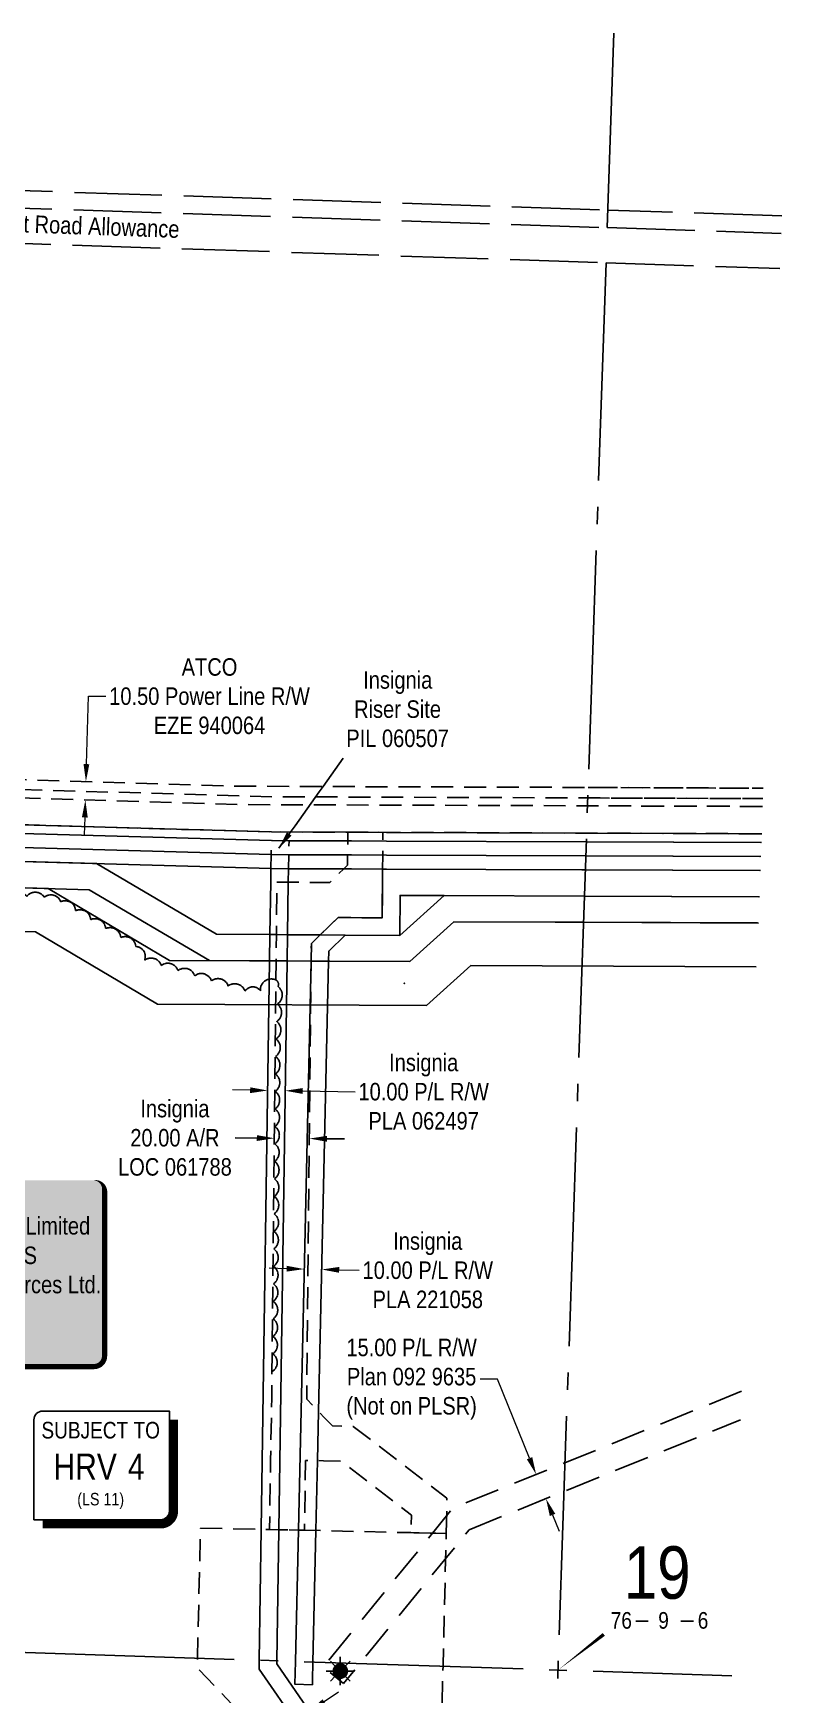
# Model space of a CAD drawing. Extents: x 347027 to 352250, y 6156875 to 6165050.
# Drawn here: x 349520 to 349947, y 6164071 to 6165020 of the extents above; entities that cross this region are included whole.
import ezdxf
from ezdxf.enums import TextEntityAlignment as Align

# ---------------------------------------------------------------- set-up
doc = ezdxf.new("R2010")
doc.units = 0
doc.header["$LTSCALE"] = 5
doc.header["$PDSIZE"] = 20
for name, pattern in [('0', [1, 1, 0]), ('foc-ACCESSROAD', [3.75, 2.5, -1.25]), ('foc-FLOWLINE', [3.75, 2.5, -1.25]), ('foc-MONUMENT-BDYS', [6, 4, -2]), ('foc-QUARTERLINE', [33, 25, -3, 2, -3]), ('foc-UNSURVEYED', [12.5, 10, -2.5])]:
    doc.linetypes.add(name, pattern=pattern)
doc.layers.get('Defpoints').update_dxf_attribs({"color": 9})
for name, color, linetype in [('10', 1, 'Continuous'), ('9', 3, 'Continuous'), ('AS-SURFACE IMPACT', 7, 'Continuous'), ('C-RW', 13, 'Continuous'), ('CG-NOTES', 7, 'Continuous'), ('CTW', 7, 'Continuous'), ('F-AR', 190, 'foc-ACCESSROAD'), ('F-EZE', 190, 'foc-FLOWLINE'), ('F-RW', 190, 'Continuous'), ('F-WS', 190, 'foc-ACCESSROAD'), ('F-WS-S', 190, 'Continuous'), ('L-MON-PLAN', 7, 'foc-MONUMENT-BDYS'), ('L-QSEC', 8, 'foc-QUARTERLINE'), ('L-ROAD-T', 7, 'Continuous'), ('L-SECLBL', 7, 'Continuous'), ('L-USEC', 7, 'foc-UNSURVEYED'), ('T-BUSH', 110, '0')]:
    doc.layers.add(name, color=color, linetype=linetype)
doc.layers.add('CSV_Points', color=7, linetype='Continuous', plot=False)
for name, color, linetype, lineweight in [('F-EZE-T', 190, 'Continuous', 9), ('F-RW-T', 190, 'Continuous', 9), ('F-WS-T', 190, 'Continuous', 9)]:
    doc.layers.add(name, color=color, linetype=linetype, lineweight=lineweight)
doc.styles.add('80', font='ARIALN.TTF', dxfattribs={"height": 10})
doc.styles.add('80CG', font='ARIALN.TTF', dxfattribs={"height": 10})
doc.styles.add('80L', font='ARIALN.TTF', dxfattribs={"height": 10})
doc.styles.add('HRV', font='ARIALN.TTF', dxfattribs={"height": 3})
doc.styles.add('SIMPLEX', font='ARIALN.TTF')
doc.dimstyles.new('Compass 5 000', dxfattribs={"dimscale": 5, "dimtxt": 9, "dimasz": 2, "dimexe": 0.2, "dimexo": 0.0625, "dimgap": 0.5, "dimtad": 0, "dimtih": 1, "dimtoh": 1, "dimzin": 0, "dimdsep": 46, "dimtxsty": '80CG', "dimcen": 0.1, "dimse1": 1, "dimse2": 1, "dimclrd": 256, "dimclrt": 256, "dimaunit": 1, "dimadec": 4, "dimazin": 0, "dimtfac": 0.06, "dimtofl": 0, "dimtmove": 0, "dimatfit": 1, "dimfxl": 0.2, "dimtolj": 1, "dimtzin": 0, "dimlwd": -1, "dimarcsym": 0})

# ---------------------------------------------------------------- blocks, each defined once
blk = doc.blocks.new('L-SECLBL')
at = {"layer": '9', "color": 7}
for p, q in [((-5.08, -27.83), (-12.29, -27.83)), ((20.7, -27.83), (13.5, -27.83))]:
    blk.add_line(p, q, dxfattribs=at)
at = {"layer": '10', "color": 2, "style": 'SIMPLEX'}
blk.add_attdef('SEC', text='', height=30, dxfattribs=at).set_placement((0, 0), align=Align.MIDDLE)
at = {"layer": '10', "color": 5, "style": '80L'}
blk.add_attdef('TWP', text='', height=9.5, dxfattribs=at).set_placement((-14.43, -27.37), align=Align.MIDDLE_RIGHT)
blk.add_attdef('RGE', text='', height=9.5, dxfattribs=at).set_placement((3.62, -27.37), align=Align.MIDDLE_CENTER)
blk.add_attdef('MER', text='', height=9.5, dxfattribs=at).set_placement((23.17, -27.37), align=Align.MIDDLE_LEFT)
blk = doc.blocks.new('*U30')
h = blk.add_hatch(color=255)
edge = h.paths.add_edge_path()
edge.add_line((-121.5, -54), (121.5, -54))
edge.add_arc((121.5, -48), 6, 270, 360)
edge.add_line((127.5, -48), (127.5, 46.5))
edge.add_arc((121.5, 46.5), 6, 0, 90)
edge.add_line((121.5, 52.5), (-121.5, 52.5))
edge.add_arc((-121.5, 46.5), 6, 90, 180)
edge.add_line((-127.5, 46.5), (-127.5, -48))
edge.add_arc((-121.5, -48), 6, 180, 270)
at = {"color": 44, "flags": 128}
blk.add_lwpolyline([(-121.5, -54, 3, 3, 0), (121.5, -54, 3, 3, 0.414214), (127.5, -48, 3, 3, 0), (127.5, 46.5, 3, 0, 0.414214), (121.5, 52.5, 0, 0, 0), (-121.5, 52.5, 0, 0, 0.414214), (-127.5, 46.5, 0, 0, 0), (-127.5, -48, 0, 3, 0.414214)], format="xyseb", close=True, dxfattribs=at)
at = {"color": 44, "style": '80'}
blk.add_attdef('ENTER_TEXT_001', (-35.99, -5), '', height=10, dxfattribs=at)
blk = doc.blocks.new('HRV')
blk.add_lwpolyline([(-35.14, 31.6), (37.21, 31.6), (37.21, -25.54, -0.414214), (32.21, -30.54), (-40.14, -30.54), (-40.14, 26.6, -0.414214)], format="xyb", close=True)
at = {"const_width": 5, "flags": 128}
blk.add_lwpolyline([(-35.14, -33.04), (32.21, -33.04, 0.414214), (39.71, -25.54), (39.71, 26.6)], format="xyb", dxfattribs=at)
at = {"style": '80L'}
blk.add_text('SUBJECT TO', height=9.5, dxfattribs=at).set_placement((-2.01, 13.06), align=Align.BOTTOM_CENTER)
blk.add_attdef('(N.W.1/4 00)', text='', height=7.12, dxfattribs=at).set_placement((-2.01, -24.45), align=Align.BOTTOM_CENTER)
at = {"layer": 'CTW', "color": 3, "style": 'HRV'}
blk.add_text('HRV', height=15, dxfattribs=at).set_placement((-10.88, -0.18), align=Align.MIDDLE_CENTER)
blk.add_attdef('0', text='', height=15, dxfattribs=at).set_placement((18.28, -0.18), align=Align.MIDDLE_CENTER)
blk = doc.blocks.new('*D126')
at = {"layer": 'Defpoints', "color": 0, "transparency": 16777216}
for p in [(349591.45, 6164591.23), (349549.68, 6164581.97), (349591.14, 6164580.73)]:
    blk.add_point(p, dxfattribs=at)
at = {"layer": 'F-EZE-T', "transparency": 16777216}
for p, q in [((349550.29, 6164602.46), (349551.45, 6164641.23)), ((349551.45, 6164641.23), (349561.45, 6164641.23)), ((349549.38, 6164571.98), (349549.08, 6164561.98))]:
    blk.add_line(p, q, dxfattribs=at)
for points in [[(349548.63, 6164602.51), (349551.96, 6164602.41), (349550, 6164592.47)], [(349547.72, 6164572.03), (349551.05, 6164571.93), (349549.68, 6164581.97)]]:
    blk.add_solid(points, dxfattribs=at)
at = {"layer": 'F-EZE-T', "transparency": 16777216, "insert": (349620.59, 6164641.23), "char_height": 10, "attachment_point": 5, "style": '80CG', "bg_fill": 3, "box_fill_scale": 1.1, "bg_fill_color": 256, "bg_fill_true_color": 13158600, "bg_fill_transparency": 0}
blk.add_mtext('\\A1;ATCO\\P10.50 Power Line R/W\\PEZE 940064', dxfattribs=at)
blk = doc.blocks.new('*D137')
at = {"layer": 'Defpoints', "color": 0, "transparency": 16777216}
for p in [(349780.35, 6164185.72), (349812.72, 6164182.66), (349785.98, 6164171.83)]:
    blk.add_point(p, dxfattribs=at)
at = {"layer": 'F-RW-T', "transparency": 16777216}
for p, q in [((349785.07, 6164250.93), (349775.07, 6164250.93)), ((349803.34, 6164205.82), (349785.07, 6164250.93)), ((349816.47, 6164173.39), (349820.22, 6164164.12))]:
    blk.add_line(p, q, dxfattribs=at)
for points in [[(349804.88, 6164206.44), (349801.79, 6164205.19), (349807.09, 6164196.55)], [(349818.01, 6164174.02), (349814.92, 6164172.77), (349812.72, 6164182.66)]]:
    blk.add_solid(points, dxfattribs=at)
at = {"layer": 'F-RW-T', "transparency": 16777216, "insert": (349735.99, 6164250.93), "char_height": 10, "attachment_point": 5, "style": '80CG'}
blk.add_mtext('\\A1;15.00 P/L R/W \\PPlan 092 9635\\P(Not on PLSR)', dxfattribs=at)
blk = doc.blocks.new('*D138')
at = {"layer": 'Defpoints', "color": 0, "transparency": 16777216}
for p in [(349663.79, 6164415.8), (349653.52, 6164397.64), (349663.52, 6164397.5)]:
    blk.add_point(p, dxfattribs=at)
at = {"layer": 'F-RW-T', "transparency": 16777216}
for p, q in [((349643.79, 6164416.09), (349633.79, 6164416.24)), ((349673.79, 6164415.65), (349703.8, 6164415.21))]:
    blk.add_line(p, q, dxfattribs=at)
for points in [[(349643.81, 6164417.76), (349643.77, 6164414.43), (349653.79, 6164415.95)], [(349673.81, 6164417.32), (349673.76, 6164413.99), (349663.79, 6164415.8)]]:
    blk.add_solid(points, dxfattribs=at)
at = {"layer": 'F-RW-T', "transparency": 16777216, "insert": (349742.88, 6164415.21), "char_height": 10, "attachment_point": 5, "style": '80CG'}
blk.add_mtext('\\A1;Insignia\\P10.00 P/L R/W\\PPLA 062497', dxfattribs=at)
blk = doc.blocks.new('*D139')
at = {"layer": 'Defpoints', "color": 0, "transparency": 16777216}
for p in [(349674.94, 6164327.49), (349684.93, 6164327.26), (349684.63, 6164313.65)]:
    blk.add_point(p, dxfattribs=at)
at = {"layer": 'F-RW-T', "transparency": 16777216}
for p, q in [((349664.64, 6164314.09), (349654.64, 6164314.32)), ((349694.62, 6164313.43), (349706.13, 6164313.17))]:
    blk.add_line(p, q, dxfattribs=at)
for points in [[(349664.68, 6164315.76), (349664.6, 6164312.43), (349674.64, 6164313.87)], [(349694.66, 6164315.09), (349694.59, 6164311.76), (349684.63, 6164313.65)]]:
    blk.add_solid(points, dxfattribs=at)
at = {"layer": 'F-RW-T', "transparency": 16777216, "insert": (349745.22, 6164313.17), "char_height": 10, "attachment_point": 5, "style": '80CG'}
blk.add_mtext('\\A1;Insignia\\P10.00 P/L R/W\\PPLA 221058', dxfattribs=at)
blk = doc.blocks.new('GAS')
h = blk.add_hatch(color=255)
h.dxf.hatch_style = 1
edge = h.paths.add_edge_path()
edge.add_arc((0, 0), 0.9, 0, 360)
for p, q in [((-0.81, 0), (-1.62, 0)), ((-0.57, 0.57), (-1.14, 1.14)), ((0, 0.81), (0, 1.62)), ((0.57, 0.57), (1.14, 1.14)), ((1.62, 0), (0.81, 0)), ((-0.57, -0.57), (-1.14, -1.14)), ((0, -0.81), (0, -1.62)), ((1.14, -1.14), (0.57, -0.57))]:
    blk.add_line(p, q)
blk.add_circle((0, 0), 0.8)
blk = doc.blocks.new('*D149')
at = {"layer": 'Defpoints', "color": 0, "transparency": 16777216}
for p in [(349657.61, 6164388.65), (349656.43, 6164271.75), (349676.43, 6164271.54)]:
    blk.add_point(p, dxfattribs=at)
at = {"layer": 'F-WS-S', "transparency": 16777216}
for p, q in [((349647.61, 6164388.75), (349635.14, 6164388.87)), ((349687.6, 6164388.35), (349697.6, 6164388.25))]:
    blk.add_line(p, q, dxfattribs=at)
for points in [[(349647.63, 6164390.42), (349647.59, 6164387.08), (349657.61, 6164388.65)], [(349687.62, 6164390.01), (349687.59, 6164386.68), (349677.61, 6164388.45)]]:
    blk.add_solid(points, dxfattribs=at)
at = {"layer": 'F-WS-S', "transparency": 16777216, "insert": (349600.83, 6164388.87), "char_height": 10, "attachment_point": 5, "style": '80CG'}
blk.add_mtext('\\A1;Insignia\\P20.00 A/R\\PLOC 061788', dxfattribs=at)
blk = doc.blocks.new('*D246')
at = {"layer": 'Defpoints', "color": 0, "transparency": 16777216}
for p in [(349679.91, 6164057.92), (349669.55, 6164055.31), (349671.67, 6164052.24)]:
    blk.add_point(p, dxfattribs=at)
at = {"layer": 'F-RW-T', "transparency": 16777216}
for p, q in [((349686.03, 6164066.67), (349694.26, 6164072.34)), ((349661.32, 6164049.63), (349642.05, 6164036.35)), ((349642.05, 6164036.35), (349632.05, 6164036.35))]:
    blk.add_line(p, q, dxfattribs=at)
for points in [[(349685.08, 6164068.04), (349686.98, 6164065.3), (349677.8, 6164060.99)], [(349660.38, 6164051), (349662.27, 6164048.26), (349669.55, 6164055.31)]]:
    blk.add_solid(points, dxfattribs=at)
at = {"layer": 'F-RW-T', "transparency": 16777216, "insert": (349592.96, 6164036.35), "char_height": 10, "attachment_point": 5, "style": '80CG'}
blk.add_mtext('\\A1;Insignia\\P10.00 P/L R/W\\PPLA 062497', dxfattribs=at)

msp = doc.modelspace()

# ---------------------------------------------------------------- linework, layer by layer
at = {"layer": 'C-RW', "flags": 128}
msp.add_lwpolyline([(349933.568, 6164511.661), (349760.179, 6164512.33), (349734.899, 6164489.615), (349597.726, 6164490.296), (349528.384, 6164531.359), (349377.65, 6164535.666), (349347.837, 6164544.931), (349140.635, 6164553.521), (349086.065, 6164552.711), (349086.267, 6164527.872), (349140.268, 6164528.521), (349343.538, 6164520.094), (349373.508, 6164510.78), (349521.21, 6164506.56), (349590.824, 6164465.337), (349744.426, 6164464.574), (349769.717, 6164487.299), (349932.716, 6164486.67)], dxfattribs=at)
at = {"layer": 'CSV_Points'}
msp.add_point((349731.819, 6164477.169), dxfattribs=at)
at = {"layer": 'F-AR', "flags": 128}
for points in [[(349836.566, 6164583.14), (349836.566, 6164583.14), (349935.994, 6164582.751)], [(349935.308, 6164562.64), (349835.88, 6164563.027), (349835.667, 6164563.028)]]:
    msp.add_lwpolyline(points, dxfattribs=at)
msp.add_lwpolyline([(349685.921, 6164229.336), (349690.83, 6164224.218), (349702.612, 6164223.94), (349756.196, 6164182.947), (349755.754, 6164162.808), (349735.696, 6164163.25), (349735.979, 6164173.232), (349695.631, 6164204.098), (349685.618, 6164204.335), (349682.2, 6164204.417), (349675.473, 6164204.577), (349674.837, 6164164.59), (349671.311, 6164164.668), (349660.104, 6164164.915), (349654.846, 6164165.031), (349655.481, 6164204.918), (349656.111, 6164239.838), (349658.631, 6164489.994), (349658.783, 6164505.003), (349659.085, 6164535.001), (349665.54, 6164534.959), (349689.378, 6164534.805), (349697.239, 6164542.568), (349699.436, 6164544.738), (349699.47, 6164550.557), (349699.517, 6164558.554), (349699.546, 6164563.541), (349701.715, 6164563.531), (349719.547, 6164563.453), (349719.516, 6164558.477), (349719.467, 6164550.479), (349719.418, 6164542.482), (349719.247, 6164514.617), (349694.004, 6164514.78), (349683.827, 6164504.852), (349678.728, 6164499.879), (349678.597, 6164489.895), (349676.109, 6164239.567), (349682.824, 6164232.566), (349685.921, 6164229.336)], close=True, dxfattribs=at)
at = {"layer": 'F-EZE', "flags": 128}
msp.add_lwpolyline([(349936.434, 6164578.281), (349836.412, 6164578.63), (349638.409, 6164579.32), (349461.171, 6164584.623), (349397.247, 6164585.352), (349389.249, 6164585.442), (349381.251, 6164585.534), (349376.251, 6164585.591), (349109.335, 6164588.643), (349031.398, 6164587.496), (349031.475, 6164589.734), (349031.664, 6164595.249), (349031.758, 6164598), (349109.452, 6164599.142), (349356.555, 6164596.316), (349376.551, 6164596.088), (349381.551, 6164596.031), (349389.548, 6164595.939), (349397.548, 6164595.848), (349461.285, 6164595.122), (349638.727, 6164589.815), (349836.771, 6164589.125), (349936.79, 6164588.693)], dxfattribs=at)
at = {"layer": 'F-EZE'}
for points in [[(349836.77, 6164589.125), (349836.771, 6164589.125), (349936.196, 6164588.695)], [(349935.841, 6164578.283), (349836.412, 6164578.63), (349836.412, 6164578.63)]]:
    msp.add_lwpolyline(points, dxfattribs=at)
at = {"layer": 'F-RW', "flags": 128}
for points in [[(349404.835, 6164570.898), (349655.987, 6164563.722), (349701.715, 6164563.536), (349721.715, 6164563.452), (349835.88, 6164563.027), (349935.901, 6164562.64)], [(349404.692, 6164565.901), (349655.919, 6164558.723), (349666.033, 6164558.683), (349701.684, 6164558.545), (349721.684, 6164558.468), (349835.709, 6164558.029), (349935.73, 6164557.643)], [(349935.73, 6164557.643), (349835.709, 6164558.029), (349721.684, 6164558.468), (349701.684, 6164558.545), (349666.033, 6164558.683), (349655.919, 6164558.723), (349404.692, 6164565.901)], [(349404.464, 6164557.906), (349655.849, 6164550.726), (349665.9, 6164550.687), (349701.635, 6164550.548), (349721.635, 6164550.471), (349835.436, 6164550.032), (349935.457, 6164549.645)], [(349935.457, 6164549.645), (349835.436, 6164550.032), (349721.635, 6164550.471), (349701.635, 6164550.548), (349665.9, 6164550.687), (349655.849, 6164550.726), (349404.464, 6164557.906)], [(349935.184, 6164541.649), (349835.163, 6164542.035), (349721.586, 6164542.473), (349701.586, 6164542.551), (349698.733, 6164542.562), (349665.78, 6164542.69), (349655.733, 6164542.732), (349404.235, 6164549.913)], [(349404.235, 6164549.912), (349556.054, 6164545.575), (349624.514, 6164505.208), (349655.098, 6164505.025), (349658.783, 6164505.003), (349665.098, 6164504.964), (349683.827, 6164504.852), (349698.069, 6164504.767), (349729.21, 6164504.581), (349754.555, 6164527.352), (349834.652, 6164527.042), (349934.673, 6164526.656)], [(349934.673, 6164526.656), (349834.652, 6164527.042), (349754.555, 6164527.352), (349729.364, 6164527.449), (349729.21, 6164504.581), (349698.069, 6164504.767), (349688.657, 6164495.614), (349688.547, 6164489.846), (349682.824, 6164232.566), (349682.2, 6164204.417), (349681.313, 6164164.447), (349679.647, 6164089.317), (349679.417, 6164078.91), (349679.36, 6164076.35), (349669.362, 6164076.579), (349669.651, 6164089.648), (349671.311, 6164164.668), (349678.557, 6164489.896), (349678.728, 6164499.879), (349683.827, 6164504.852), (349694.004, 6164514.78), (349719.247, 6164514.617), (349719.418, 6164542.482), (349721.586, 6164542.474), (349835.164, 6164542.035), (349935.184, 6164541.649)], [(349934.161, 6164511.658), (349834.14, 6164512.044), (349760.179, 6164512.33), (349734.899, 6164489.615), (349688.564, 6164489.846), (349678.567, 6164489.895), (349664.877, 6164489.964), (349658.631, 6164489.994), (349654.877, 6164490.013), (349620.572, 6164490.183), (349551.87, 6164530.688), (349377.65, 6164535.666)]]:
    msp.add_lwpolyline(points, dxfattribs=at)
at = {"layer": 'F-RW'}
for points in [[(349835.667, 6164563.028), (349835.88, 6164563.027), (349935.308, 6164562.642)], [(349935.137, 6164557.645), (349835.709, 6164558.029)], [(349835.709, 6164558.029), (349935.137, 6164557.645)], [(349934.592, 6164541.651), (349835.163, 6164542.035), (349833.238, 6164542.043)], [(349833.238, 6164542.043), (349835.164, 6164542.035), (349934.592, 6164541.651)], [(349934.864, 6164549.648), (349835.436, 6164550.032)], [(349835.436, 6164550.032), (349835.436, 6164550.032), (349934.864, 6164549.648)], [(349834.652, 6164527.042), (349834.652, 6164527.042), (349934.08, 6164526.659)], [(349934.08, 6164526.659), (349834.652, 6164527.042), (349834.652, 6164527.042)], [(349933.568, 6164511.661), (349834.14, 6164512.044), (349834.14, 6164512.044)]]:
    msp.add_lwpolyline(points, dxfattribs=at)
at = {"layer": 'F-RW', "flags": 128}
msp.add_lwpolyline([(349702.131, 6164025.677), (349694.148, 6164019.639), (349648.919, 6164085.238), (349648.994, 6164090.333), (349650.105, 6164165.133), (349654.877, 6164490.013), (349655.098, 6164505.025), (349655.541, 6164535.127), (349655.694, 6164542.731), (349655.824, 6164550.726), (349665.859, 6164550.687), (349665.718, 6164542.688), (349665.54, 6164534.965), (349665.098, 6164504.964), (349664.877, 6164489.964), (349660.104, 6164164.915), (349658.991, 6164090.002), (349658.966, 6164088.323), (349702.131, 6164025.677)], close=True, dxfattribs=at)
at = {"layer": 'F-WS', "flags": 128}
msp.add_lwpolyline([(349935.9, 6164562.638), (349835.88, 6164563.027), (349721.716, 6164563.459), (349701.715, 6164563.54), (349655.987, 6164563.722), (349404.835, 6164570.897), (349396.84, 6164571.126), (349388.846, 6164571.355), (349380.852, 6164571.583), (349375.853, 6164571.685), (349143.596, 6164576.416), (349068.414, 6164575.554), (349048.284, 6164575.324), (349030.973, 6164575.125), (349031.475, 6164589.734), (349031.664, 6164595.249), (349143.686, 6164596.534), (349356.44, 6164592.284), (349376.426, 6164591.713), (349381.425, 6164591.616), (349389.42, 6164591.461), (349397.416, 6164591.233), (349656.313, 6164583.835), (349836.566, 6164583.14), (349936.587, 6164582.748)], dxfattribs=at)
for points in [[(349665.859, 6164550.687), (349655.824, 6164550.726), (349655.915, 6164558.723), (349665.991, 6164558.683), (349665.859, 6164550.687)], [(349756.297, 6163961.924), (349756.006, 6163961.252), (349755.705, 6163960.587), (349755.392, 6163959.926), (349755.067, 6163959.272), (349754.731, 6163958.622), (349754.384, 6163957.979), (349754.025, 6163957.342), (349753.655, 6163956.711), (349753.275, 6163956.087), (349752.884, 6163955.47), (349752.584, 6163955.011), (349752.265, 6163954.546), (349751.859, 6163953.957), (349751.431, 6163953.364), (349750.993, 6163952.779), (349750.544, 6163952.202), (349750.085, 6163951.633), (349749.617, 6163951.072), (349749.139, 6163950.519), (349748.651, 6163949.974), (349748.154, 6163949.438), (349747.647, 6163948.911), (349747.132, 6163948.393), (349746.607, 6163947.884), (349746.074, 6163947.383), (349745.532, 6163946.893), (349744.982, 6163946.412), (349744.423, 6163945.941), (349743.857, 6163945.479), (349743.282, 6163945.027), (349742.699, 6163944.585), (349742.109, 6163944.155), (349741.511, 6163943.733), (349740.906, 6163943.322), (349740.448, 6163943.021), (349740.141, 6163942.824), (349739.831, 6163942.63), (349739.52, 6163942.437), (349739.207, 6163942.248), (349738.893, 6163942.062), (349738.577, 6163941.878), (349738.259, 6163941.697), (349738, 6163941.549), (349737.62, 6163941.344), (349737.297, 6163941.171), (349736.974, 6163941.001), (349736.649, 6163940.835), (349736.322, 6163940.671), (349735.994, 6163940.509), (349735.665, 6163940.351), (349735.334, 6163940.196), (349735.002, 6163940.043), (349734.669, 6163939.893), (349734.333, 6163939.746), (349733.997, 6163939.602), (349733.66, 6163939.461), (349733.322, 6163939.323), (349732.982, 6163939.188), (349732.642, 6163939.057), (349732.299, 6163938.927), (349731.956, 6163938.801), (349731.612, 6163938.678), (349731.267, 6163938.558), (349730.92, 6163938.441), (349730.574, 6163938.327), (349730.225, 6163938.216), (349729.876, 6163938.108), (349729.526, 6163938.003), (349729.175, 6163937.901), (349728.823, 6163937.802), (349728.47, 6163937.707), (349728.117, 6163937.614), (349727.762, 6163937.525), (349727.407, 6163937.438), (349727.051, 6163937.354), (349726.695, 6163937.275), (349726.337, 6163937.197), (349725.979, 6163937.122), (349725.621, 6163937.052), (349725.261, 6163936.984), (349724.902, 6163936.919), (349724.542, 6163936.858), (349724.181, 6163936.8), (349723.82, 6163936.745), (349723.458, 6163936.692), (349723.096, 6163936.643), (349722.733, 6163936.597), (349722.37, 6163936.555), (349722.007, 6163936.516), (349721.643, 6163936.48), (349721.279, 6163936.446), (349720.915, 6163936.416), (349720.55, 6163936.39), (349720.185, 6163936.366), (349719.82, 6163936.345), (349719.455, 6163936.328), (349719.09, 6163936.314), (349718.724, 6163936.304), (349718.359, 6163936.296), (349717.994, 6163936.291), (349717.628, 6163936.29), (349717.262, 6163936.292), (349716.897, 6163936.297), (349716.532, 6163936.305), (349716.166, 6163936.316), (349715.801, 6163936.331), (349715.436, 6163936.349), (349715.072, 6163936.37), (349714.706, 6163936.395), (349714.342, 6163936.421), (349713.978, 6163936.452), (349713.614, 6163936.486), (349713.25, 6163936.523), (349712.887, 6163936.563), (349712.524, 6163936.606), (349712.162, 6163936.652), (349711.799, 6163936.702), (349711.437, 6163936.755), (349711.076, 6163936.81), (349710.716, 6163936.869), (349710.356, 6163936.931), (349709.996, 6163936.997), (349709.637, 6163937.065), (349709.278, 6163937.137), (349708.92, 6163937.211), (349708.563, 6163937.289), (349708.207, 6163937.37), (349707.851, 6163937.454), (349707.496, 6163937.541), (349707.142, 6163937.631), (349706.789, 6163937.724), (349706.436, 6163937.821), (349706.085, 6163937.92), (349705.733, 6163938.023), (349705.384, 6163938.129), (349705.034, 6163938.237), (349704.687, 6163938.349), (349704.339, 6163938.463), (349703.993, 6163938.581), (349703.648, 6163938.701), (349703.304, 6163938.825), (349702.962, 6163938.951), (349702.62, 6163939.081), (349702.279, 6163939.214), (349701.94, 6163939.35), (349701.602, 6163939.488), (349701.264, 6163939.63), (349700.929, 6163939.773), (349700.594, 6163939.921), (349700.261, 6163940.072), (349699.929, 6163940.225), (349699.598, 6163940.38), (349699.27, 6163940.54), (349698.942, 6163940.701), (349698.615, 6163940.866), (349698.291, 6163941.033), (349697.967, 6163941.203), (349697.645, 6163941.377), (349697.325, 6163941.552), (349697.006, 6163941.731), (349696.688, 6163941.913), (349696.372, 6163942.098), (349696.059, 6163942.284), (349695.746, 6163942.474), (349695.435, 6163942.666), (349695.126, 6163942.861), (349694.819, 6163943.058), (349694.513, 6163943.259), (349694.21, 6163943.462), (349693.907, 6163943.668), (349693.607, 6163943.877), (349693.309, 6163944.088), (349693.012, 6163944.301), (349692.718, 6163944.518), (349692.424, 6163944.736), (349692.134, 6163944.957), (349691.701, 6163945.295), (349691.131, 6163945.752), (349690.569, 6163946.22), (349690.015, 6163946.697), (349689.47, 6163947.184), (349688.933, 6163947.68), (349688.405, 6163948.185), (349687.886, 6163948.7), (349687.376, 6163949.224), (349686.875, 6163949.756), (349686.383, 6163950.297), (349685.902, 6163950.846), (349685.429, 6163951.404), (349684.966, 6163951.97), (349684.514, 6163952.544), (349684.071, 6163953.126), (349683.639, 6163953.715), (349683.217, 6163954.313), (349682.805, 6163954.917), (349682.404, 6163955.529), (349682.014, 6163956.146), (349681.634, 6163956.77), (349681.265, 6163957.402), (349680.909, 6163958.04), (349680.562, 6163958.683), (349680.227, 6163959.333), (349679.904, 6163959.988), (349679.591, 6163960.649), (349679.291, 6163961.317), (349679.002, 6163961.987), (349678.725, 6163962.664), (349678.46, 6163963.346), (349678.206, 6163964.031), (349630.744, 6163965.355), (349633.148, 6164065.517), (349613.555, 6164086.083), (349613.687, 6164091.504), (349615.493, 6164165.896), (349650.117, 6164165.134), (349654.846, 6164165.03), (349660.115, 6164164.914), (349674.837, 6164164.59), (349735.629, 6164163.25), (349755.754, 6164162.808), (349753.918, 6164086.856), (349751.878, 6164002.459), (349752.192, 6164002.01), (349752.601, 6164001.404), (349753, 6164000.792), (349753.388, 6164000.172), (349753.765, 6163999.546), (349754.131, 6163998.913), (349754.487, 6163998.274), (349754.831, 6163997.629), (349755.163, 6163996.978), (349755.485, 6163996.322), (349755.794, 6163995.659), (349756.092, 6163994.992), (349756.379, 6163994.32), (349756.654, 6163993.642), (349756.917, 6163992.96), (349757.168, 6163992.274), (349757.407, 6163991.583), (349757.634, 6163990.888), (349757.849, 6163990.189), (349758.051, 6163989.487), (349758.241, 6163988.781), (349758.419, 6163988.072), (349758.585, 6163987.36), (349758.738, 6163986.645), (349758.879, 6163985.928), (349759.006, 6163985.208), (349759.122, 6163984.486), (349759.225, 6163983.762), (349759.325, 6163982.946), (349759.427, 6163981.946), (349759.485, 6163981.218), (349759.531, 6163980.488), (349759.567, 6163979.666), (349759.591, 6163978.662), (349759.588, 6163977.657), (349759.57, 6163976.835), (349759.54, 6163976.104), (349759.497, 6163975.374), (349759.44, 6163974.645), (349759.372, 6163973.917), (349759.29, 6163973.191), (349759.196, 6163972.466), (349759.09, 6163971.743), (349758.97, 6163971.022), (349758.839, 6163970.302), (349758.695, 6163969.587), (349758.538, 6163968.873), (349758.368, 6163968.161), (349758.186, 6163967.453), (349757.993, 6163966.748), (349757.787, 6163966.047), (349757.569, 6163965.349), (349757.338, 6163964.656), (349757.095, 6163963.967), (349756.841, 6163963.281), (349756.575, 6163962.6), (349756.297, 6163961.924)]]:
    msp.add_lwpolyline(points, close=True, dxfattribs=at)
at = {"layer": 'L-MON-PLAN', "flags": 128}
for points in [[(349924.44, 6164244.074), (349759.654, 6164177.34), (349685.562, 6164086.565), (349697.179, 6164077.081), (349768.849, 6164164.898)], [(349768.849, 6164164.898), (349923.88, 6164227.674)]]:
    msp.add_lwpolyline(points, dxfattribs=at)
at = {"layer": 'L-QSEC'}
for p, q in [((349847.697, 6164909.037), (349851.489, 6165020.153)), ((349792.112, 6163280.427), (349847.002, 6164888.937)), ((349015.062, 6164111.399), (349918.89, 6164081.385))]:
    msp.add_line(p, q, dxfattribs=at)
at = {"layer": 'L-SECLBL', "flags": 128}
msp.add_lwpolyline([(349819.557, 6164084.684, 0, 2, 0), (349845.756, 6164105.099, 0, 0, 0)], format="xyseb", dxfattribs=at)
at = {"layer": 'L-USEC', "flags": 128}
for points in [[(349043.693, 6164945.819), (349445.867, 6164932.453), (349445.867, 6164932.453), (349848.031, 6164919.087)], [(349043.693, 6164945.819), (349445.867, 6164932.453), (349445.867, 6164932.453), (349848.031, 6164919.087)], [(349043.326, 6164935.771), (349445.498, 6164922.405), (349847.67, 6164909.038)], [(349043.326, 6164935.771), (349445.498, 6164922.405), (349847.67, 6164909.038)], [(349042.658, 6164915.67), (349444.83, 6164902.304), (349847.002, 6164888.937)], [(349042.658, 6164915.67), (349444.83, 6164902.304), (349847.002, 6164888.937)], [(349947.355, 6164915.785), (349848.031, 6164919.087)], [(349947.355, 6164915.785), (349848.031, 6164919.087)], [(349847.67, 6164909.038), (349947.012, 6164905.736)], [(349847.67, 6164909.038), (349947.012, 6164905.736)], [(349847.002, 6164888.937), (349946.326, 6164885.636)], [(349847.002, 6164888.937), (349946.326, 6164885.636)]]:
    msp.add_lwpolyline(points, dxfattribs=at)
at = {"layer": 'T-BUSH', "flags": 128}
msp.add_lwpolyline([(349656.616, 6164255.45, 0.520567), (349656.707, 6164265.447, 0.5205671), (349656.799, 6164275.444, 0.5205671), (349656.891, 6164285.441, 0.5205671), (349656.982, 6164295.439, 0.5205671), (349657.074, 6164305.436, 0.5205671), (349657.166, 6164315.433, 0.5205671), (349657.258, 6164325.43, 0.5205671), (349657.349, 6164335.427, 0.5205671), (349657.441, 6164345.424, 0.5205671), (349657.533, 6164355.421, 0.5205671), (349657.624, 6164365.419, 0.5205671), (349657.716, 6164375.416, 0.5205671), (349657.808, 6164385.413, 0.5205671), (349657.899, 6164395.41, 0.5205671), (349657.991, 6164405.407, 0.5205671), (349658.083, 6164415.404, 0.5205671), (349658.174, 6164425.401, 0.5205671), (349658.266, 6164435.398, 0.5205671), (349658.554, 6164445.391, 0.5205671), (349658.939, 6164455.381, 0.5205671), (349659.323, 6164465.371, 0.5205671), (349659.708, 6164475.361, 0.5205671), (349657.272, 6164479.5, 0.5205671), (349649.695, 6164472.977, 0.5205671), (349640.809, 6164472.711, 0.5205671), (349631.252, 6164475.648, 0.5205671), (349621.696, 6164478.585, 0.5205671), (349612.14, 6164481.522, 0.5205671), (349602.583, 6164484.46, 0.5205671), (349593.027, 6164487.397, 0.5205671), (349583.47, 6164490.334, 0.5205671), (349578.475, 6164498.229, 0.5205671), (349569.89, 6164503.353, 0.5205671), (349561.305, 6164508.476, 0.5205671), (349552.72, 6164513.6, 0.5205671), (349544.135, 6164518.723, 0.5205671), (349535.55, 6164523.847, 0.5205671), (349526.201, 6164526.422, 0.5205671), (349516.213, 6164526.868, 0.5205671), (349506.226, 6164527.314, 0.5205671), (349496.238, 6164527.761, 0.5205671), (349486.25, 6164528.207, 0.5205671), (349476.263, 6164528.653, 0.5205671), (349466.275, 6164529.1, 0.5205671), (349456.288, 6164529.546, 0.5205671), (349446.3, 6164529.992, 0.5205671), (349436.313, 6164530.439, 0.5205671), (349426.325, 6164530.885, 0.5205671), (349416.337, 6164531.331, 0.5205671), (349406.35, 6164531.778, 0.5205671), (349396.362, 6164532.224, 0.5205671), (349386.377, 6164532.702, 0.5205671), (349376.422, 6164533.628, 0.5205671), (349366.76, 6164536.117, 0.5205671), (349357.143, 6164538.849, 0.5205671), (349347.294, 6164540.15, 0.5205671), (349337.306, 6164540.592, 0.5205671), (349327.319, 6164541.035, 0.5205671), (349317.331, 6164541.477, 0.5205671), (349307.343, 6164541.919, 0.5205671), (349297.355, 6164542.362, 0.5205671), (349287.368, 6164542.804, 0.5205671), (349277.38, 6164543.247, 0.5205671), (349267.392, 6164543.687, 0.5205671), (349257.399, 6164543.998, 0.5205671), (349247.407, 6164544.308, 0.5205671), (349237.414, 6164544.619, 0.5205671), (349227.421, 6164544.93, 0.5205671), (349217.428, 6164545.24, 0.5205671), (349207.436, 6164545.551, 0.5205671), (349197.443, 6164545.861, 0.5205671), (349187.45, 6164546.172, 0.5205671), (349177.458, 6164546.482, 0.5205671), (349167.465, 6164546.793, 0.5205671), (349157.471, 6164547.022, 0.5205671), (349147.473, 6164547.092, 0.5205671), (349137.476, 6164547.161, 0.5205671), (349127.479, 6164547.231, 0.5205671), (349117.481, 6164547.3, 0.5205671), (349107.484, 6164547.37, 0.5205671), (349097.487, 6164547.439, 0.5205671), (349087.489, 6164547.509)], format="xyb", dxfattribs=at)

# ---------------------------------------------------------------- block references
at = {"layer": 'AS-SURFACE IMPACT'}
ref = msp.add_blockref('*U30', (349433.144, 6164312.175), dxfattribs=at)
ref.add_attrib('ENTER_TEXT_001', 'DTLG910005 Norbord Inc.', (349365.705, 6164350.448), dxfattribs={"layer": '0', "color": 44, "height": 10, "style": '80'})
ref.add_attrib('ENTER_TEXT_002', 'FMA6900016 Weyerhaeuser Company Limited', (349313.689, 6164333.604), dxfattribs={"layer": '0', "color": 44, "height": 10, "style": '80'})
ref.add_attrib('ENTER_TEXT_003', 'TPA 2706 JIM ROBERT MENZIES', (349344.494, 6164316.76), dxfattribs={"layer": '0', "color": 44, "height": 10, "style": '80'})
ref.add_attrib('ENTER_TEXT_004', "RTF's 218174-218181 Longshore Resources Ltd.", (349307.591, 6164300.053), dxfattribs={"layer": '0', "color": 44, "height": 10, "style": '80'})
ref.add_attrib('ENTER_TEXT_005', ' RTF2316237,245240,245243', (349356.981, 6164283.345), dxfattribs={"layer": '0', "color": 44, "height": 10, "style": '80'})
ref.add_attrib('ENTER_TEXT_006', ' CSV Midstream Solutions Corp.', (349351.186, 6164266.501), dxfattribs={"layer": '0', "color": 44, "height": 10, "style": '80'})
at = {"layer": 'CG-NOTES', "xscale": 0.999755, "yscale": 0.999755, "zscale": 0.999755}
msp.add_blockref('HRV', (349560.449, 6164201.155), dxfattribs=at).add_auto_attribs({'(N.W.1/4 00)': '(LS 11)', '0': '4'})
at = {"layer": 'F-WS-S', "xscale": 5.000000000000068, "yscale": 5.000000000000068, "zscale": 5.000000000000068}
msp.add_blockref('GAS', (349695.28, 6164084.119), dxfattribs=at)
at = {"layer": 'L-SECLBL', "xscale": 0.999755, "yscale": 0.999755, "zscale": 0.999755}
msp.add_blockref('L-SECLBL', (349876.229, 6164140.481), dxfattribs=at).add_auto_attribs({'SEC': '19', 'TWP': '76', 'RGE': '9', 'MER': '6'})

# ---------------------------------------------------------------- texts
at = {"layer": 'F-WS-T', "insert": (349683.895, 6164655.556), "char_height": 9.99755, "attachment_point": 1, "style": '80L'}
msp.add_mtext_dynamic_manual_height_columns('\\pi24.44;Insignia\\P\\pi19.25;Riser Site\\P\\pi14.797;PIL 060507', width=86.76292, gutter_width=50.025, heights=[0], dxfattribs=at)
at = {"layer": 'L-ROAD-T', "style": '80L'}
msp.add_text('Theoretic Government Road Allowance', height=9.99755, rotation=357.964095, dxfattribs=at).set_placement((349503.553, 6164911.689), align=Align.MIDDLE_CENTER)

# ---------------------------------------------------------------- dimensions: what is measured, and where the dimension line sits
at = {"layer": 'F-RW-T'}
for base, p1, p2, angle, text, picture, middle in [((349663.788, 6164415.801), (349653.52, 6164397.643), (349663.52, 6164397.496), 359.15874, 'Insignia\\P10.00 P/L R/W\\PPLA 062497', '*D138', (349742.883, 6164415.213)), ((349684.627, 6164313.65), (349674.939, 6164327.485), (349684.93, 6164327.263), 358.725763, 'Insignia\\P10.00 P/L R/W\\PPLA 221058', '*D139', (349745.217, 6164313.172)), ((349812.716, 6164182.661), (349780.353, 6164185.723), (349785.977, 6164171.834), 292.044153, '15.00 P/L R/W \\PPlan 092 9635\\P(Not on PLSR)', '*D137', (349735.986, 6164250.932)), ((349669.554, 6164055.309), (349679.912, 6164057.925), (349671.669, 6164052.242), 214.585916, 'Insignia\\P10.00 P/L R/W\\PPLA 062497', '*D246', (349592.965, 6164036.345))]:
    dim = msp.add_linear_dim(base=base, p1=p1, p2=p2, angle=angle, text=text, dimstyle='Compass 5 000', dxfattribs=at)
    dim.commit()
    dim.dimension.update_dxf_attribs({"geometry": picture, "text_midpoint": middle, "dimtype": 161})
at = {"layer": 'F-WS-S'}
dim = msp.add_linear_dim(base=(349657.61, 6164388.648), p1=(349676.427, 6164271.544), p2=(349656.432, 6164271.746), angle=179.422651, text='Insignia\\P20.00 A/R\\PLOC 061788', dimstyle='Compass 5 000', dxfattribs=at)
dim.commit()
dim.dimension.update_dxf_attribs({"geometry": '*D149', "text_midpoint": (349600.826, 6164388.875), "dimtype": 161})

# ---------------------------------------------------------------- next in the draw order: dimensions: what is measured, and where the dimension line sits
at = {"layer": 'F-EZE-T'}
dim = msp.add_linear_dim(base=(349549.681, 6164581.975), p1=(349591.451, 6164591.229), p2=(349591.137, 6164580.734), angle=268.286128, text='ATCO\\P10.50 Power Line R/W\\PEZE 940064', dimstyle='Compass 5 000', override={"dimtfill": 1}, dxfattribs=at)
dim.commit()
dim.dimension.update_dxf_attribs({"geometry": '*D126', "text_midpoint": (349620.595, 6164641.234), "dimtype": 161})

# ---------------------------------------------------------------- next in the draw order: leaders
at = {"layer": 'F-WS-T', "path_type": 1}
msp.add_leader([(349660.239, 6164554.436), (349696.934, 6164605.781)], dimstyle='Compass 5 000', override={"dimgap": 0.5, "dimtad": 0}, dxfattribs=at)

doc.saveas('drawing.dxf')
